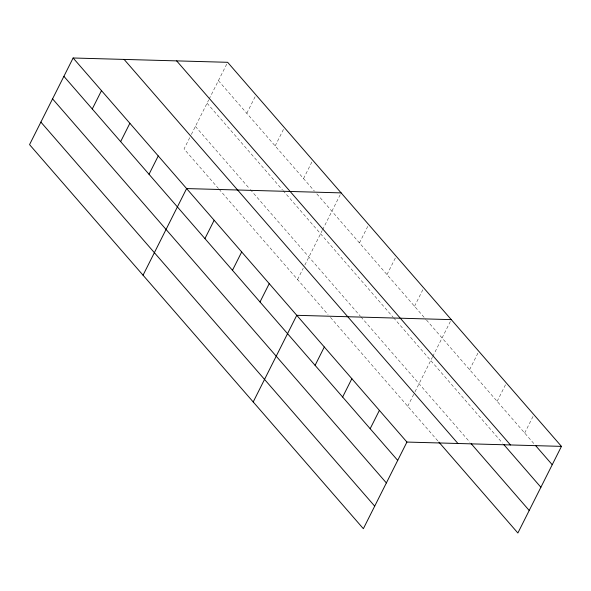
<?xml version="1.0" encoding="UTF-8"?>
<svg xmlns="http://www.w3.org/2000/svg" width="591" height="591" viewBox="0 0 591 591"><rect width="100%" height="100%" fill="white"/><g stroke="black" fill="none" stroke-linecap="round" stroke-linejoin="round"><path stroke-width="0.44" stroke-dasharray="2.96 2.22" d="M189.733 137.673L184.067 148.939L218.478 188.536M191.351 134.453L208.697 99.968M209.103 99.162L227.638 62.306M246.787 113.295L256.014 94.952M275.162 145.94L284.389 127.597M303.538 178.585L312.765 160.242M297.561 279.521L303.227 268.255M304.853 265.034L322.198 230.549M322.597 229.744L341.133 192.888M359.454 242.916L368.673 224.573M386.987 274.601L396.214 256.258M414.527 306.286L423.754 287.943M407.724 406.268L414.601 392.579M415.008 391.774L432.353 357.289M432.76 356.484L451.295 319.628M469.609 369.656L478.836 351.313M497.149 401.341L506.369 382.998M524.682 433.026L533.909 414.683M218.419 80.649L314.405 191.085M316.82 193.863L425.904 319.376M426.503 320.063L534.862 444.735M207.079 103.189L282.542 190.006M283.148 190.701L393.015 317.116M393.613 317.803L502.572 443.169M195.399 126.408L249.734 188.921M250.34 189.615L360.384 316.222M360.983 316.916L469.941 442.275M219.084 189.231L328.094 314.656M330.487 317.411L438.256 441.396"/><path stroke-width="0.89" d="M561.45 446.375L227.638 62.306L73.121 57.992L29.55 144.625L363.362 528.694L406.933 442.061L561.45 446.375L517.879 533.008L438.854 442.083M92.27 108.98L101.497 90.637M120.645 141.626L129.872 123.283M149.021 174.271L158.248 155.928M143.044 275.214L186.616 188.573L341.133 192.888M204.929 238.601L214.156 220.258M232.47 270.286L241.697 251.943M260.01 301.971L269.237 283.628M253.199 401.954L296.778 315.313L451.295 319.628M315.092 365.341L324.311 347.006M342.632 397.026L351.852 378.691M370.165 428.711L379.392 410.376M535.461 445.429L552.223 464.711M176.65 60.88L510.461 444.949M503.776 444.543L540.891 487.25M471.138 443.656L529.211 510.469M124.11 59.418L457.922 443.479M73.121 57.992L406.933 442.061M63.894 76.335L397.706 460.396M52.562 98.874L386.374 482.936M40.882 122.093L374.694 506.155"/></g></svg>
